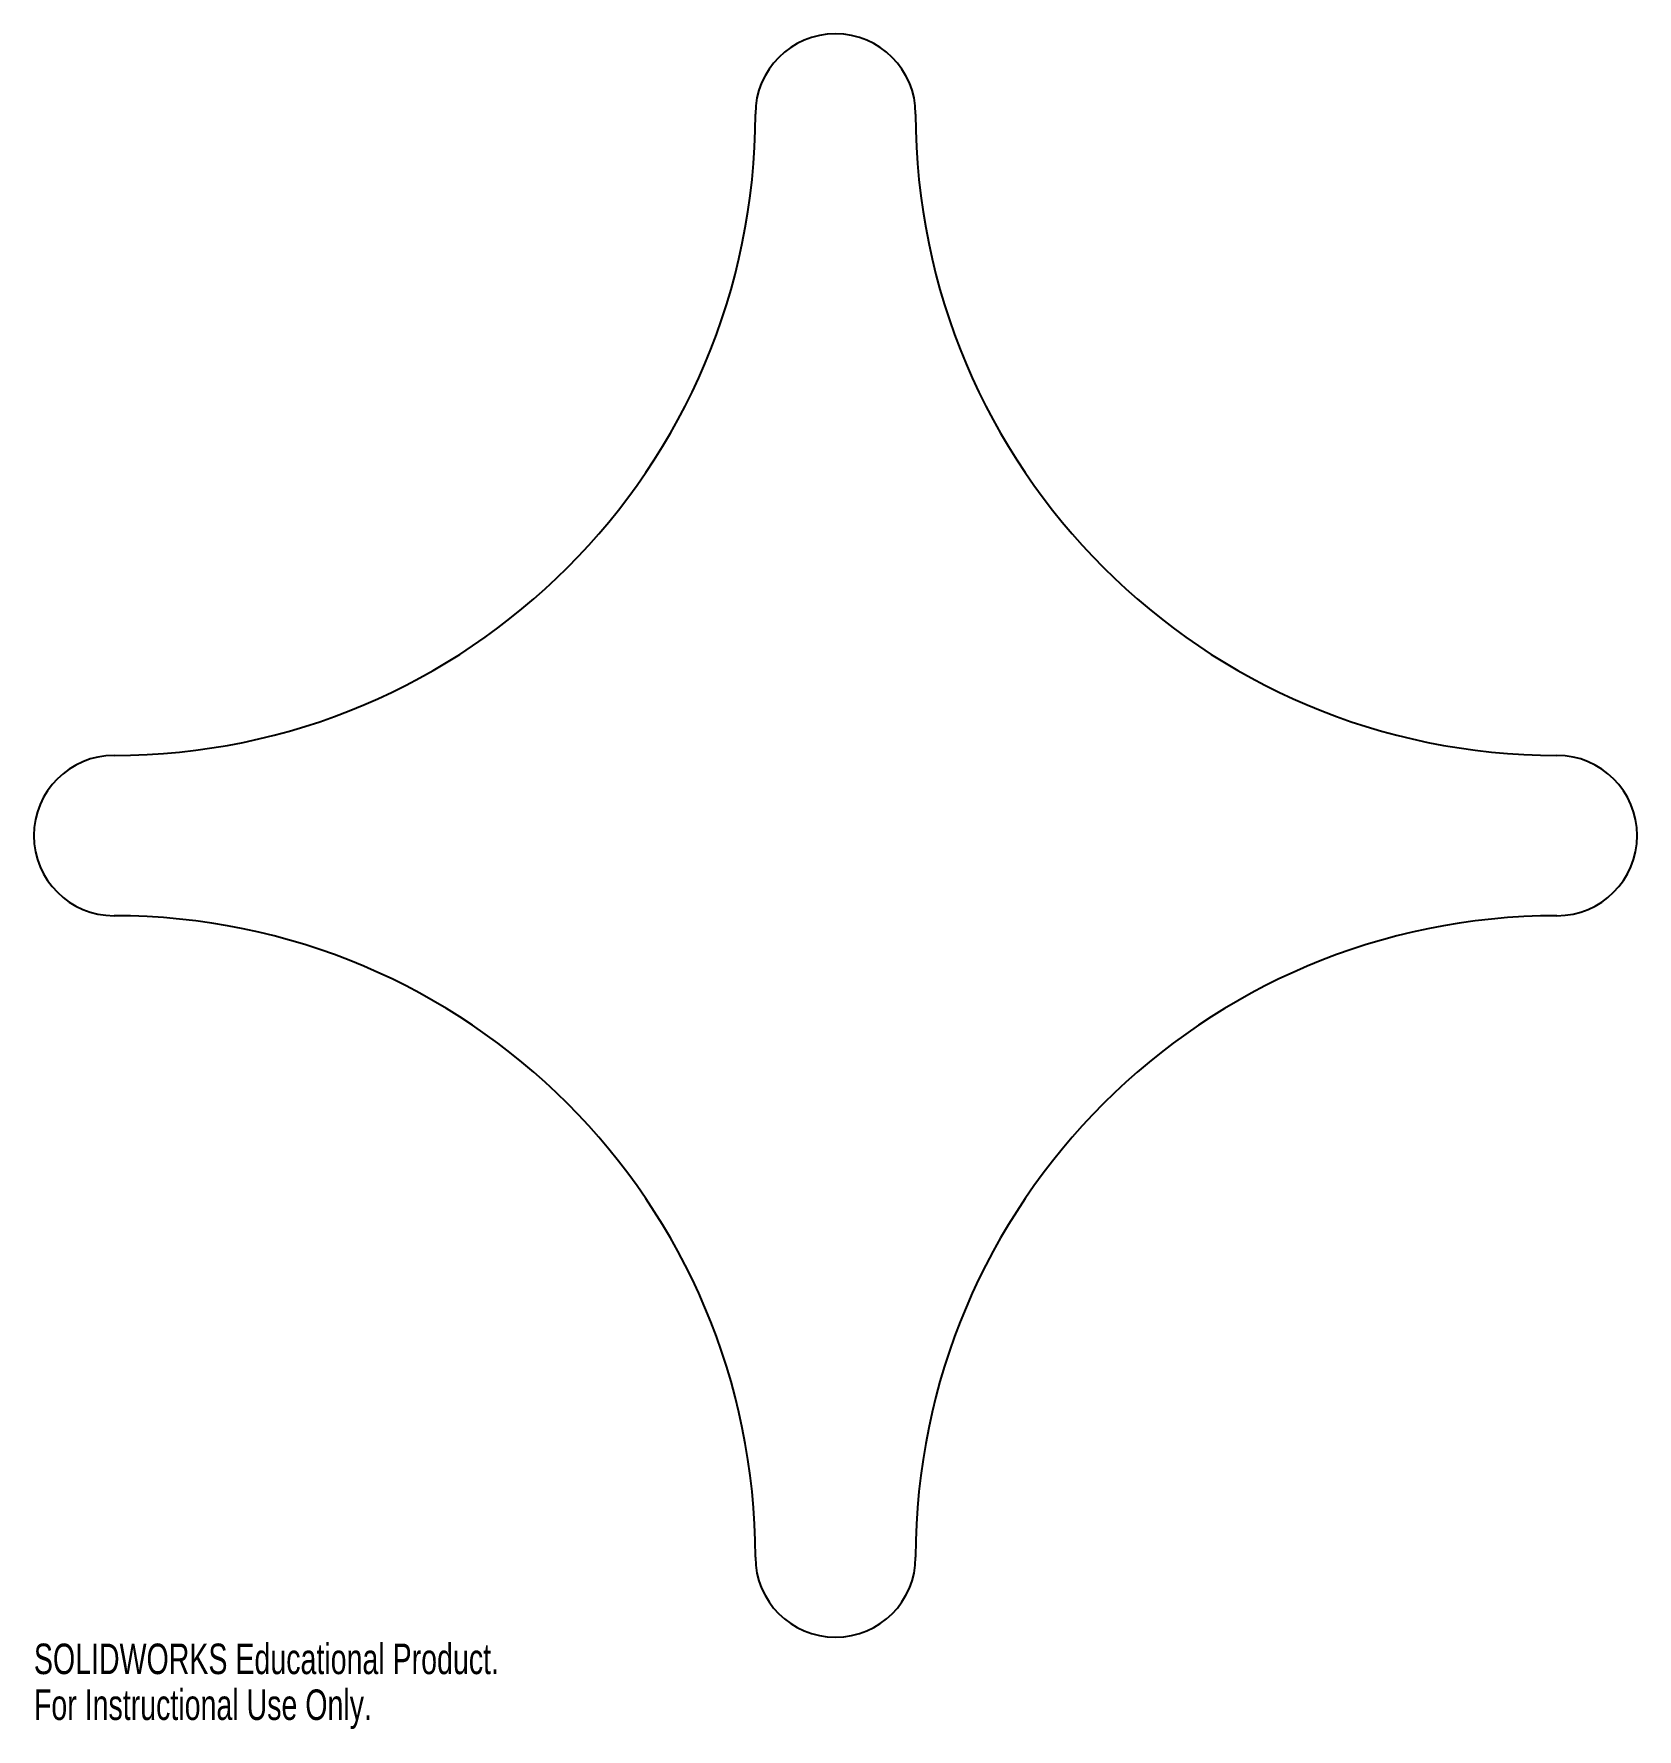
# Model space of a CAD drawing. Header units: inches. Extents: x -5 to 5, y -5.6 to 5.
import ezdxf

# ---------------------------------------------------------------- set-up
doc = ezdxf.new("R2010")
doc.units = ezdxf.units.IN
doc.header["$MEASUREMENT"] = 0
doc.styles.add('SLDTEXTSTYLE0', font='TXT', dxfattribs={"width": 0.7})

msp = doc.modelspace()

# ---------------------------------------------------------------- linework, layer by layer
at = {"color": 7, "linetype": 'Continuous'}
for centre, radius, start, end in [((0, 4.5), 0.5, 0, 180), ((-4.5, 4.5), 4, 270, 0), ((4.5, 4.5), 4, 180, 270), ((-4.5, 0), 0.5, 90, 270), ((4.5, 0), 0.5, 270, 90), ((-4.5, -4.5), 4, 0, 90), ((4.5, -4.5), 4, 90, 180), ((0, -4.5), 0.5, 180, 0)]:
    msp.add_arc(centre, radius, start, end, dxfattribs=at)

# ---------------------------------------------------------------- texts
at = {"color": 7, "linetype": 'Continuous', "char_height": 0.1903, "attachment_point": 1, "style": 'SLDTEXTSTYLE0'}
for s, insert in [('SOLIDWORKS Educational Product.', (-5, -5.04)), ('For Instructional Use Only.', (-5, -5.326))]:
    msp.add_mtext(s, dxfattribs=dict(at, insert=insert))

doc.saveas('drawing.dxf')
